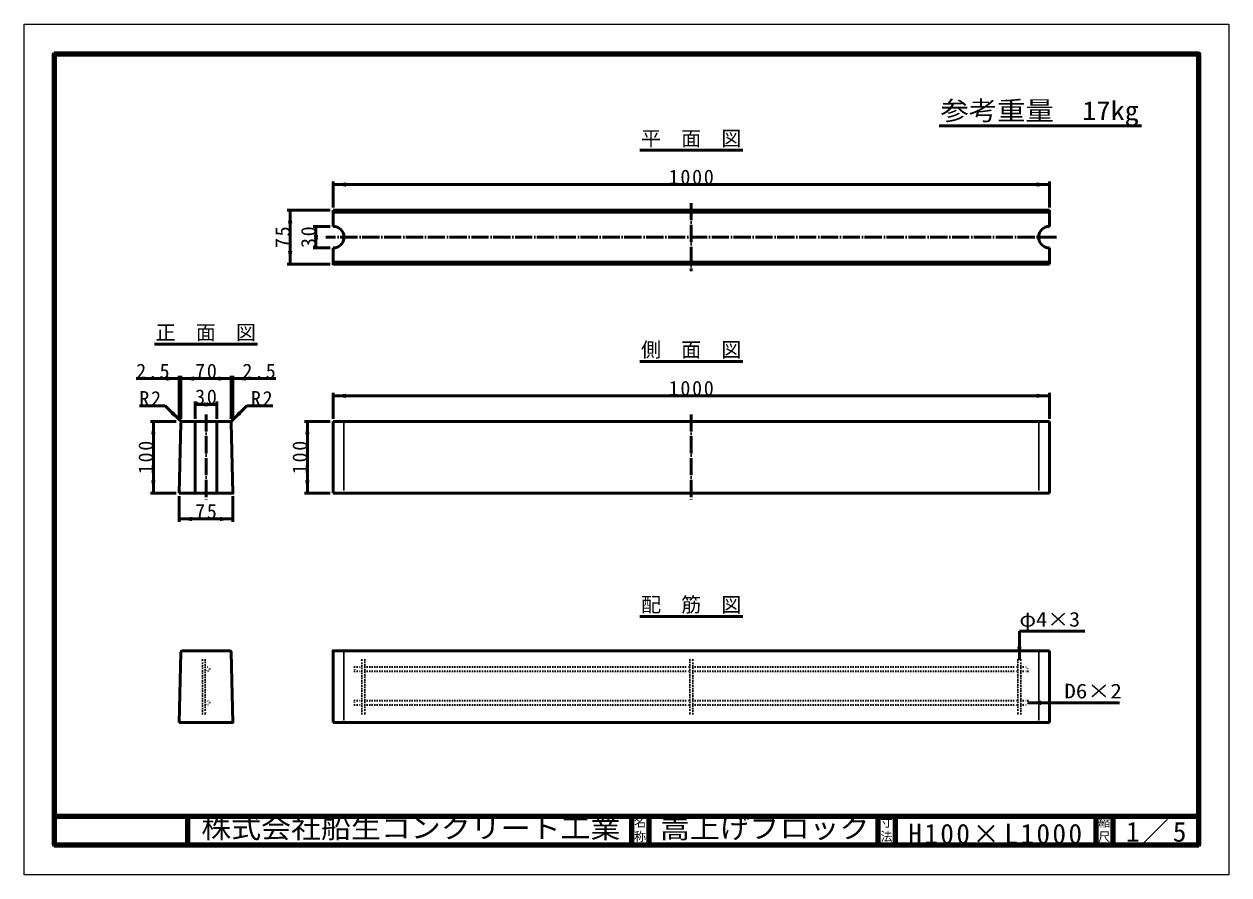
# Model space of a CAD drawing. Units: millimetres, scale not verified, with parts at other scales. Extents: x -2102 to 2102, y -1485 to 1485.
import ezdxf
from ezdxf.enums import TextEntityAlignment as Align

# ---------------------------------------------------------------- set-up
doc = ezdxf.new("R2010")
doc.units = ezdxf.units.MM
doc.header["$LTSCALE"] = 5
doc.linetypes.add('DOTTED', pattern=[1.75, 0.25, -1.5])
doc.linetypes.add('LONG_DASHED_DOTTED', pattern=[15.25, 12, -1.5, 0.25, -1.5])
doc.layers.add('0-0_V-nasSTD', color=7, linetype='Continuous', lineweight=50)
doc.layers.add('0-1_0', color=7, linetype='Continuous', lineweight=50)
doc.styles.add('ＭＳ ゴシック', font='')
doc.styles.get('ＭＳ ゴシック').set_extended_font_data('MS Gothic')

msp = doc.modelspace()

# ---------------------------------------------------------------- linework, layer by layer
at = {"layer": '0-0_V-nasSTD', "lineweight": 100}
for p, q in [((-1997.5, 1380), (-1997.5, -1380)), ((-1532.5, -1280), (-1532.5, -1380)), ((17.5, -1280), (17.5, -1380)), ((77.5, -1280), (77.5, -1380)), ((877.5, -1280), (877.5, -1380)), ((937.5, -1280), (937.5, -1380)), ((1637.5, -1280), (1637.5, -1380)), ((1697.5, -1280), (1697.5, -1380)), ((-1997.5, -1380), (1997.5, -1380))]:
    msp.add_line(p, q, dxfattribs=at)
at = {"layer": '0-0_V-nasSTD'}
for p, q in [((-1023.828, 845), (-1023.828, 935)), ((1476.172, 845), (1476.172, 935)), ((1476.172, 925), (-1023.828, 925)), ((-1033.828, 835), (-1183.828, 835)), ((-1173.828, 647.5), (-1173.828, 835)), ((1476.172, 835), (-1023.828, 835)), ((-1023.828, 835), (-1023.828, 778.75)), ((-1023.828, 828.75), (1476.172, 828.75)), ((1476.172, 835), (1476.172, 778.75)), ((-1033.828, 778.75), (-1093.828, 778.75)), ((-1083.828, 703.75), (-1083.828, 778.75)), ((-1033.828, 703.75), (-1093.828, 703.75)), ((1476.172, 703.75), (1476.172, 647.5)), ((-1033.828, 647.5), (-1183.828, 647.5)), ((-1023.828, 653.75), (1476.172, 653.75)), ((-1561.328, 107.5), (-1561.328, 257.5)), ((-1555.078, 107.5), (-1555.078, 257.5)), ((-1380.078, 107.5), (-1380.078, 257.5)), ((-1373.828, 107.5), (-1373.828, 257.5)), ((-1711.328, 247.5), (-1561.328, 247.5)), ((-1561.328, 247.5), (-1555.078, 247.5)), ((-1555.078, 247.5), (-1380.078, 247.5)), ((-1373.828, 247.5), (-1380.078, 247.5)), ((-1223.828, 247.5), (-1373.828, 247.5)), ((-1023.828, 107.5), (-1023.828, 197.5)), ((1476.172, 187.5), (-1023.828, 187.5)), ((1476.172, 107.5), (1476.172, 197.5)), ((-1700.261, 152.648), (-1610.261, 152.648)), ((-1610.261, 152.648), (-1553.693, 96.079)), ((-1505.078, 107.5), (-1505.078, 167.5)), ((-1505.078, 157.5), (-1430.078, 157.5)), ((-1430.078, 107.5), (-1430.078, 167.5)), ((-1324.895, 152.648), (-1381.464, 96.079)), ((-1234.895, 152.648), (-1324.895, 152.648)), ((-1571.328, 97.5), (-1661.328, 97.5)), ((-1651.328, -152.5), (-1651.328, 97.5)), ((-1555.2, 92.625), (-1561.328, -152.5)), ((-1384.955, 97.5), (-1550.202, 97.5)), ((-1505.078, 97.5), (-1505.078, -152.5)), ((-1430.078, 97.5), (-1430.078, -152.5)), ((-1033.828, 97.5), (-1123.828, 97.5)), ((-1113.828, -152.5), (-1113.828, 97.5)), ((1476.172, 97.5), (-1023.828, 97.5)), ((-1023.828, 97.5), (-1023.828, -152.5)), ((1476.172, 97.5), (1476.172, -152.5)), ((-1571.328, -152.5), (-1661.328, -152.5)), ((-1561.328, -252.5), (-1561.328, -162.5)), ((-1373.828, -252.5), (-1373.828, -162.5)), ((-1033.828, -152.5), (-1123.828, -152.5)), ((-1023.828, -152.5), (1476.172, -152.5)), ((-1561.328, -242.5), (-1373.828, -242.5)), ((1371.172, -733.75), (1371.172, -633.75)), ((1371.172, -633.75), (1599.172, -633.75)), ((-1555.2, -707.375), (-1561.328, -952.5)), ((-1384.955, -702.5), (-1550.202, -702.5)), ((1476.172, -702.5), (1476.172, -952.5)), ((1401.172, -884.21), (1721.172, -884.21)), ((-1023.828, -952.5), (1476.172, -952.5))]:
    msp.add_line(p, q, dxfattribs=at)
at = {"layer": '0-0_V-nasSTD', "linetype": 'LONG_DASHED_DOTTED'}
for p, q in [((226.172, 860), (226.172, 622.5)), ((1501.172, 741.25), (-1048.828, 741.25)), ((-1467.578, 122.5), (-1467.578, -177.5)), ((226.172, 122.5), (226.172, -177.5))]:
    msp.add_line(p, q, dxfattribs=at)
at = {"layer": '0-0_V-nasSTD', "linetype": 'DOTTED'}
for p, q in [((-986.328, 97.5), (-986.328, -152.5)), ((1438.672, 97.5), (1438.672, -152.5)), ((-986.328, -702.5), (-986.328, -952.5)), ((1438.672, -702.5), (1438.672, -952.5))]:
    msp.add_line(p, q, dxfattribs=at)
at = {"layer": '0-0_V-nasSTD', "linetype": 'DOTTED', "lineweight": 35}
for p, q in [((-948.828, -758.75), (-948.828, -773.75)), ((-948.828, -758.75), (-923.828, -758.75)), ((-948.828, -773.75), (-923.828, -773.75)), ((-913.828, -758.75), (221.172, -758.75)), ((-913.828, -773.75), (221.172, -773.75)), ((231.172, -758.75), (1366.172, -758.75)), ((231.172, -773.75), (1366.172, -773.75)), ((1376.172, -758.75), (1401.172, -758.75)), ((1376.172, -773.75), (1401.172, -773.75)), ((1401.172, -773.75), (1401.172, -758.75)), ((-948.828, -891.71), (-948.828, -876.71)), ((-948.828, -876.71), (-923.828, -876.71)), ((-913.828, -876.71), (221.172, -876.71)), ((231.172, -876.71), (1366.172, -876.71)), ((1376.172, -876.71), (1401.172, -876.71)), ((1401.172, -876.71), (1401.172, -891.71)), ((-948.828, -891.71), (-923.828, -891.71)), ((-913.828, -891.71), (221.172, -891.71)), ((231.172, -891.71), (1366.172, -891.71)), ((1376.172, -891.71), (1401.172, -891.71))]:
    msp.add_line(p, q, dxfattribs=at)
at = {"layer": '0-0_V-nasSTD', "lineweight": 18}
for points in [[(-2102.5, -1485), (-2102.5, 1485), (2102.5, 1485), (2102.5, -1485)], [(-2002.5, -1385), (-2002.5, 1385), (2002.5, 1385), (2002.5, -1385)]]:
    msp.add_lwpolyline(points, close=True, dxfattribs=at)
at = {"layer": '0-0_V-nasSTD', "lineweight": 100}
msp.add_lwpolyline([(1997.5, -1380), (1997.5, 1380), (-1997.5, 1380)], dxfattribs=at)
at = {"layer": '0-0_V-nasSTD'}
for points in [[(-1023.828, 703.75), (-1023.828, 647.5), (1476.172, 647.5)], [(-1561.328, -152.5), (-1373.828, -152.5), (-1379.956, 92.625)], [(-1561.328, -952.5), (-1373.828, -952.5), (-1379.956, -707.375)], [(1476.172, -702.5), (-1023.828, -702.5), (-1023.828, -952.5)]]:
    msp.add_lwpolyline(points, dxfattribs=at)
at = {"layer": '0-0_V-nasSTD', "linetype": 'DOTTED', "lineweight": 35}
for points in [[(-1470.078, -733.75), (-1470.078, -921.25), (-1480.078, -921.25), (-1480.078, -733.75)], [(-913.828, -733.75), (-913.828, -921.25), (-923.828, -921.25), (-923.828, -733.75)], [(221.172, -733.75), (221.172, -921.25), (231.172, -921.25), (231.172, -733.75)], [(1366.172, -733.75), (1366.172, -921.25), (1376.172, -921.25), (1376.172, -733.75)]]:
    msp.add_lwpolyline(points, close=True, dxfattribs=at)
for centre in [(-1462.578, -766.25), (-1462.578, -884.21)]:
    msp.add_circle(centre, 7.5, dxfattribs=at)
at = {"layer": '0-0_V-nasSTD'}
for centre, radius, start, end in [((-1023.828, 741.25), 37.5, 270, 90), ((1476.172, 741.25), 37.5, 90, 270), ((-1550.202, 92.5), 5, 90, 178.5679), ((-1384.955, 92.5), 5, 1.4321, 90), ((-1550.202, -707.5), 5, 90, 178.5679), ((-1384.955, -707.5), 5, 1.4321, 90)]:
    msp.add_arc(centre, radius, start, end, dxfattribs=at)
for points in [[(-1023.828, 925), (-978.828, 917.5), (-978.828, 932.5)], [(1431.172, 917.5), (1431.172, 932.5), (1476.172, 925)], [(-1181.328, 790), (-1173.828, 835), (-1166.328, 790)], [(-1091.328, 733.75), (-1083.828, 778.75), (-1076.328, 733.75)], [(-1091.328, 748.75), (-1083.828, 703.75), (-1076.328, 748.75)], [(-1181.328, 692.5), (-1173.828, 647.5), (-1166.328, 692.5)], [(-1606.328, 240), (-1606.328, 255), (-1561.328, 247.5)], [(-1555.078, 247.5), (-1510.078, 240), (-1510.078, 255)], [(-1425.078, 240), (-1425.078, 255), (-1380.078, 247.5)], [(-1373.828, 247.5), (-1328.828, 240), (-1328.828, 255)], [(-1023.828, 187.5), (-978.828, 180), (-978.828, 195)], [(1431.172, 180), (1431.172, 195), (1476.172, 187.5)], [(-1590.816, 122.596), (-1580.209, 133.203), (-1553.693, 96.079)], [(-1505.078, 157.5), (-1460.078, 150), (-1460.078, 165)], [(-1475.078, 150), (-1475.078, 165), (-1430.078, 157.5)], [(-1381.464, 96.079), (-1354.947, 133.203), (-1344.34, 122.596)], [(-1658.828, 52.5), (-1651.328, 97.5), (-1643.828, 52.5)], [(-1121.328, 52.5), (-1113.828, 97.5), (-1106.328, 52.5)], [(-1658.828, -107.5), (-1651.328, -152.5), (-1643.828, -107.5)], [(-1121.328, -107.5), (-1113.828, -152.5), (-1106.328, -107.5)], [(-1561.328, -242.5), (-1516.328, -250), (-1516.328, -235)], [(-1418.828, -250), (-1418.828, -235), (-1373.828, -242.5)], [(1363.672, -688.75), (1371.172, -733.75), (1378.672, -688.75)], [(1401.172, -884.21), (1446.172, -891.71), (1446.172, -876.71)]]:
    msp.add_solid(points, dxfattribs=at)
at = {"layer": '0-1_0'}
for p, q in [((1091.5, 1130), (1797.5, 1130)), ((46.672, 1045), (405.672, 1045)), ((-1647.078, 367.5), (-1288.078, 367.5)), ((46.672, 307.5), (405.672, 307.5)), ((46.672, -582.5), (405.672, -582.5))]:
    msp.add_line(p, q, dxfattribs=at)
at = {"layer": '0-1_0', "lineweight": 100}
msp.add_line((-1997.5, -1280), (1997.5, -1280), dxfattribs=at)

# ---------------------------------------------------------------- texts
at = {"layer": '0-0_V-nasSTD', "style": 'ＭＳ ゴシック'}
for s, height, width, p in [('参考重量\u300017kg', 65.98, 1.1, (1095.5, 1130)), ('φ4×3', 51.32, 1.1, (1371.172, -633.75)), ('D6×2', 51.32, 1.15, (1528.172, -884.21)), ('株式会社船生コンクリート工業', 69.65, 1.1, (-1484.25, -1377.45)), ('嵩上げブロック', 69.65, 1.1, (116.5, -1377.53))]:
    msp.add_text(s, height=height, dxfattribs=dict(at, width=width)).set_placement(p, align=Align.BOTTOM_LEFT)
for s, height, p in [('平\u3000面\u3000図', 51.32, (50.672, 1045)), ('正\u3000面\u3000図', 51.32, (-1643.078, 367.5)), ('側\u3000面\u3000図', 51.32, (50.672, 307.5)), ('配\u3000筋\u3000図', 51.32, (50.672, -582.5)), ('名', 30.79, (26.482, -1326.001)), ('寸', 30.79, (886.482, -1326.001)), ('縮', 30.79, (1646.482, -1326.001)), ('称', 30.79, (26.476, -1375.99)), ('法', 30.79, (886.476, -1375.99)), ('尺', 30.79, (1646.476, -1375.99))]:
    msp.add_text(s, height=height, dxfattribs=at).set_placement(p, align=Align.BOTTOM_LEFT)
at = {"layer": '0-0_V-nasSTD', "attachment_point": 7, "style": 'ＭＳ ゴシック'}
for s, insert, char_height in [('\\T1.17;1000', (147.172, 925), 51.32), ('\\T1.17;2.5', (-1711.328, 247.5), 51.32), ('\\T1.17;70', (-1505.578, 247.5), 51.32), ('\\T1.17;2.5', (-1340.828, 247.5), 51.32), ('\\T1.17;1000', (147.172, 187.5), 51.32), ('\\T1.17;R2', (-1700.261, 152.648), 51.32), ('\\T1.17;30', (-1505.578, 157.5), 51.32), ('\\T1.17;R2', (-1310.895, 152.648), 51.32), ('\\T1.17;75', (-1505.578, -242.5), 51.32), ('\\T1.15;1／5', (1743.021, -1377.418), 69.65), ('\\T1.18;H100×L1000', (983.5, -1377.492), 69.65)]:
    msp.add_mtext(s, dxfattribs=dict(at, insert=insert, char_height=char_height))
at = {"layer": '0-0_V-nasSTD', "char_height": 51.32, "attachment_point": 7, "rotation": 90, "style": 'ＭＳ ゴシック'}
for s, insert in [('\\T1.17;75', (-1173.828, 703.25)), ('\\T1.17;30', (-1083.828, 703.25)), ('\\T1.17;100', (-1651.328, -86)), ('\\T1.17;100', (-1113.828, -86))]:
    msp.add_mtext(s, dxfattribs=dict(at, insert=insert))

doc.saveas('drawing.dxf')
